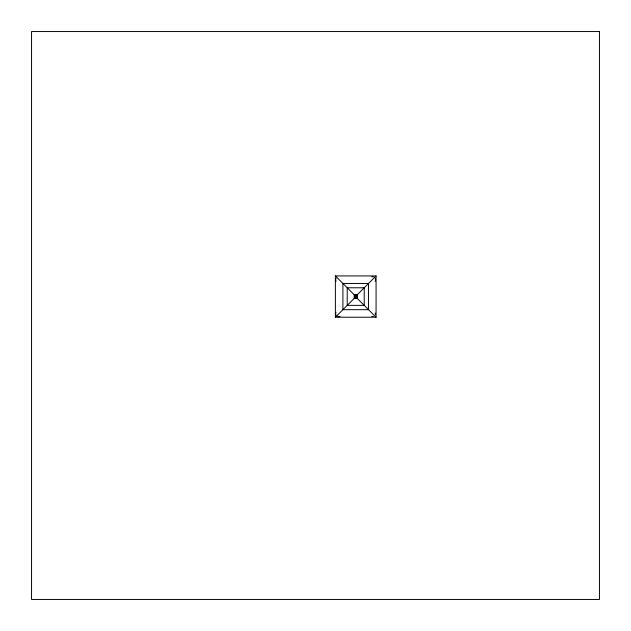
<?xml version="1.0" encoding="UTF-8"?>
<svg xmlns="http://www.w3.org/2000/svg" width="631" height="631" viewBox="0 0 631 631"><rect width="100%" height="100%" fill="white"/><g stroke="black" fill="none" stroke-linecap="round" stroke-linejoin="round"><path stroke-width="0.95" d="M354.827 297.737L356.641 295.253L356.641 297.737L354.827 297.737L354.827 295.253L356.641 297.737M376.068 317.219L356.744 297.887L356.744 295.253L376.068 275.928L335.376 275.928L335.376 317.219L376.068 317.219L376.068 275.928M335.376 317.219L354.701 297.887L354.701 295.253L335.376 275.928M354.701 295.253L356.744 295.253M354.701 297.887L356.744 297.887M375.185 278.255A3.029 3.029 0 0 1 375.185 281.284M371.777 276.843A3.029 3.029 0 0 1 373.347 276.843M375.24 312.992A2.776 2.776 0 0 1 375.24 314.427M373.276 316.391A2.776 2.776 0 0 1 371.84 316.391M340.093 316.273A2.958 2.958 0 0 1 337.135 316.273M336.055 315.192A2.958 2.958 0 0 1 336.055 312.235M336.086 281.229A2.926 2.926 0 0 1 336.086 278.303M599.45 31.55L31.55 31.55L31.55 599.45L599.45 599.45L599.45 31.55M368.536 283.461L342.909 283.461L342.909 309.687L368.536 309.687L368.536 283.461M364.221 287.775L347.224 287.775L347.224 305.365L364.221 305.365L364.221 287.775M357.256 294.638L354.212 294.638L354.212 298.353L357.256 298.353L357.256 294.638"/></g></svg>
